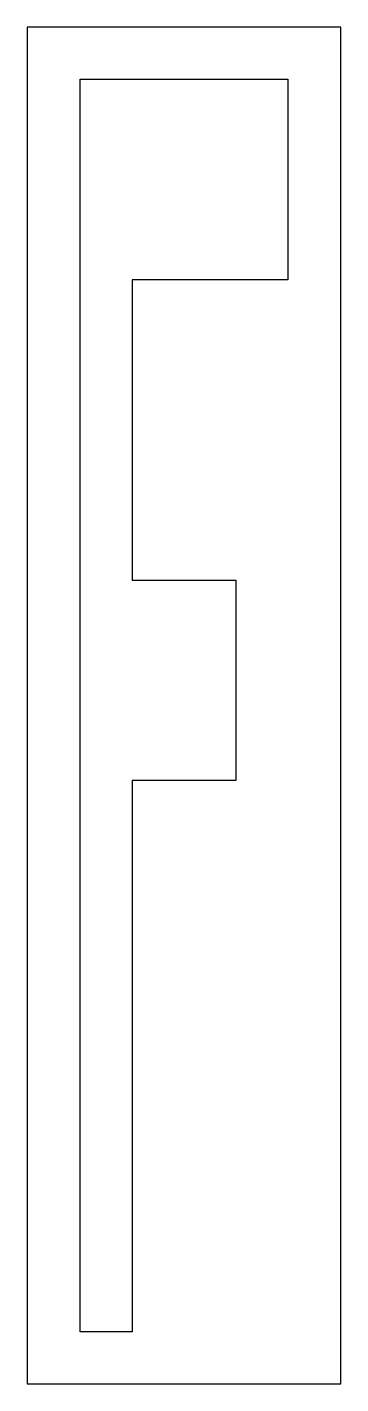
# Model space of a CAD drawing. Extents: x 0 to 24, y 0 to 104.
import ezdxf

# ---------------------------------------------------------------- set-up
doc = ezdxf.new("R2010")
doc.units = 0
doc.layers.add('CUT', color=7, linetype='Continuous')
doc.layers.add('OUTSIDE', color=1, linetype='Continuous')

msp = doc.modelspace()

# ---------------------------------------------------------------- linework, layer by layer
at = {"layer": 'CUT'}
msp.add_lwpolyline([(4.0595, 100), (19.9405, 100), (19.9405, 84.64), (8.0273, 84.64), (8.0273, 61.6), (15.9628, 61.6), (15.9628, 46.24), (8.0273, 46.24), (8.0273, 4), (4.0595, 4)], close=True, dxfattribs=at)
at = {"layer": 'OUTSIDE'}
msp.add_lwpolyline([(0, 0), (24, 0), (24, 104), (0, 104)], close=True, dxfattribs=at)

doc.saveas('drawing.dxf')
